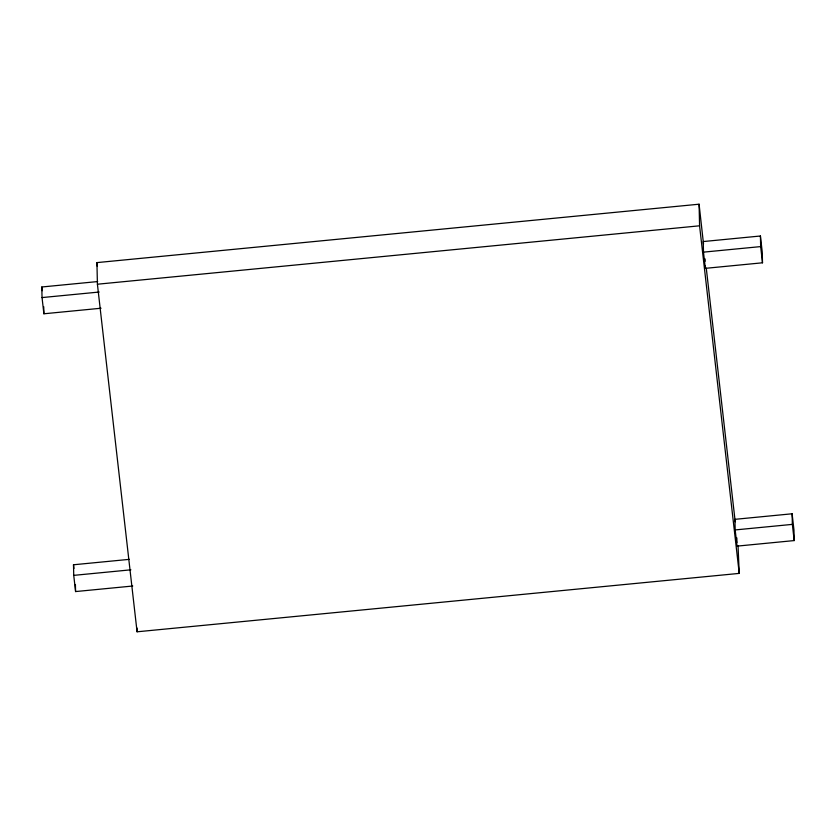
<?xml version="1.0" encoding="UTF-8"?>
<svg xmlns="http://www.w3.org/2000/svg" width="836" height="836" viewBox="0 0 836 836"><rect width="100%" height="100%" fill="white"/><g stroke="black" fill="none" stroke-linecap="round" stroke-linejoin="round"><path stroke-width="1.25" d="M738.031 545.584L739.233 573.392L137.073 631.797L97.415 284.219L96.924 262.608L699.084 204.203L703.525 244.039M101.062 308.233L43.89 313.782L42.04 297.574L41.8 286.988L97.676 281.565M97.415 284.219L699.575 225.804L699.084 204.203M42.04 297.574L99.212 292.036M760.415 236.003L703.243 241.552L703.484 252.138L705.333 268.346L762.505 262.797L762.265 252.211L760.415 236.003L760.655 246.599L762.505 262.797M703.484 252.138L760.655 246.599M132.757 586.015L75.585 591.564L73.735 575.367L73.495 564.77L129.371 559.347M73.735 575.367L130.907 569.818M792.11 513.785L734.938 519.334L735.178 529.93L737.028 546.127L794.2 540.578L793.96 529.993L792.11 513.785L792.35 524.381L794.2 540.578M735.178 529.93L792.35 524.381M706.274 268.116L735.22 521.821M699.575 225.804L739.233 573.392M96.924 262.608L97.373 266.485M41.8 286.988L42.228 290.719M73.495 564.77L73.923 568.511M736.84 537.893L736.944 542.595M705.124 258.93L705.176 261.281M705.281 265.994L705.333 268.346M136.989 627.982L137.073 631.797M75.418 584.5L75.585 591.564M43.733 306.718L43.89 313.782"/></g></svg>
